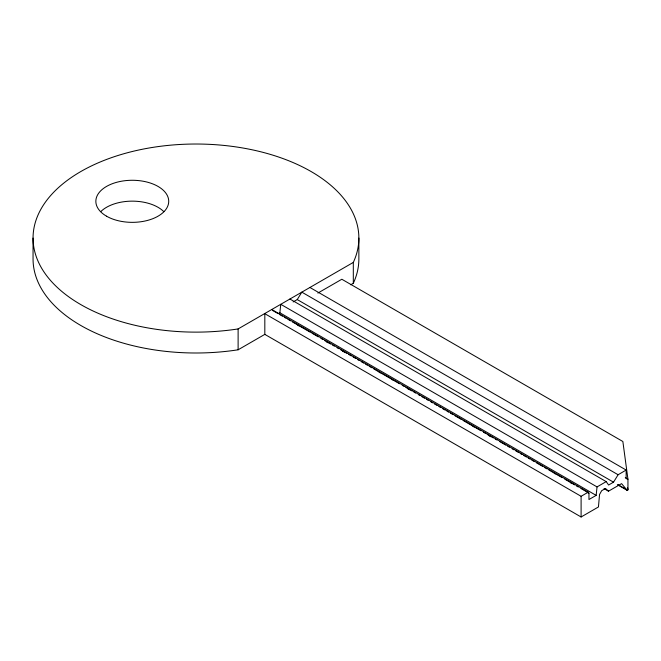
<?xml version="1.0" encoding="UTF-8"?>
<svg xmlns="http://www.w3.org/2000/svg" width="661" height="661" viewBox="0 0 661 661"><rect width="100%" height="100%" fill="white"/><g stroke="black" fill="none" stroke-linecap="round" stroke-linejoin="round"><path stroke-width="0.99" d="M278.273 313.694L279.867 312.769L280.76 304.308L353.313 262.417A162.903 94.052 0 0 0 210.157 144.379A162.903 94.052 0 0 0 33.67 246.272A162.903 94.052 0 0 0 238.117 328.922L280.76 304.308L597.04 486.909L606.195 481.621L608.599 485.017L613.524 482.175L618.109 474.747L626.157 470.045L309.869 287.444M580.92 488.479L588.959 493.123L588.959 499.526L596.148 495.378L597.04 486.909M293.137 301.937L297.243 299.573L301.821 292.145L618.109 474.747M317.875 293.071L341.828 279.248L622.86 441.498L627.95 479.258L627.95 489.867L627.165 490.322L617.341 484.645M33.05 238.076L33.05 258.938A162.903 94.052 0 0 0 238.117 349.793L264.821 334.375L581.102 516.985L598.445 506.962L599.535 494.552L601.659 490.71L605.509 488.487L608.508 491.181L621.58 483.637L627.165 490.322M264.821 334.375L264.821 313.686L581.102 496.295L588.207 492.189L588.207 492.916L588.959 493.123M350.661 284.8L353.313 283.288A162.903 94.052 0 0 0 358.865 258.938L358.865 238.076M625.273 477.713L627.95 479.258L626.157 478.506L626.157 470.045M297.243 299.573L613.524 482.175M618.233 484.786L627.165 489.941M289.915 299.02L606.195 481.621M604.038 488.603L608.508 491.181M279.867 312.769L596.148 495.378M271.919 309.588L588.207 492.189M272.679 310.513L278.041 313.611M279.826 314.644L282.511 316.189M284.296 317.222L286.081 318.255M287.865 319.288L290.551 320.833M292.336 321.866L298.59 325.476M300.375 326.509L310.207 332.177M311.992 333.21L318.247 336.821M320.924 338.374L322.717 339.399M324.501 340.432L330.756 344.042M332.541 345.075L334.326 346.108M337.011 347.653L338.796 348.686M340.58 349.719L343.266 351.264M345.05 352.296L346.835 353.329M348.62 354.362L351.305 355.907M353.09 356.94L355.775 358.485M357.56 359.518L359.344 360.551M361.129 361.584L363.814 363.129M365.599 364.161L367.384 365.194M369.177 366.227L371.854 367.772M373.639 368.805L379.893 372.416M381.678 373.448L392.403 379.637M394.187 380.67L399.55 383.76M402.235 385.313L404.02 386.346M405.804 387.371L412.059 390.981M413.844 392.014L415.637 393.047M418.314 394.6L420.099 395.625M421.883 396.658L424.569 398.211M426.353 399.236L428.138 400.269M430.823 401.822L432.608 402.846M434.393 403.879L437.078 405.433M438.863 406.457L440.647 407.49M442.44 408.523L445.117 410.068M446.902 411.101L448.687 412.134M450.48 413.166L453.157 414.711M454.942 415.744L461.196 419.355M462.989 420.388L473.706 426.576M475.49 427.609L480.853 430.708M483.538 432.253L485.323 433.286M487.107 434.318L493.362 437.929M495.147 438.962L496.94 439.986M499.617 441.54L505.872 445.15M507.656 446.183L509.449 447.208M512.126 448.761L513.911 449.794M515.696 450.819L518.381 452.372M520.166 453.405L521.95 454.429M523.743 455.462L526.42 457.015M528.205 458.04L529.998 459.073M531.783 460.106L534.46 461.651M536.253 462.683L542.499 466.294M544.292 467.327L546.969 468.872M548.754 469.905L555.009 473.516M556.802 474.548L562.156 477.647M564.841 479.192L574.665 484.868M576.458 485.901L578.243 486.934M297.83 325.27L299.615 326.303M326.418 341.778L328.211 342.811M342.505 351.065L345.182 352.61M379.133 372.209L380.926 373.242M391.643 379.431L393.427 380.463M407.73 388.718L409.514 389.75M472.945 426.378L474.738 427.403M489.033 435.657L490.817 436.69M554.249 473.317L556.041 474.35M570.336 482.596L572.12 483.629M627.677 487.826L627.95 489.867M581.102 496.295L581.102 516.985M353.313 262.417L353.313 283.288M238.117 328.922L238.117 349.793M100.736 211.66A36.429 21.036 0 0 1 163.837 211.669M106.528 216.188A36.429 21.036 0 0 0 167.473 206.761A36.429 21.036 0 0 0 122.855 180.99A36.429 21.036 0 0 0 106.528 216.188"/></g></svg>
